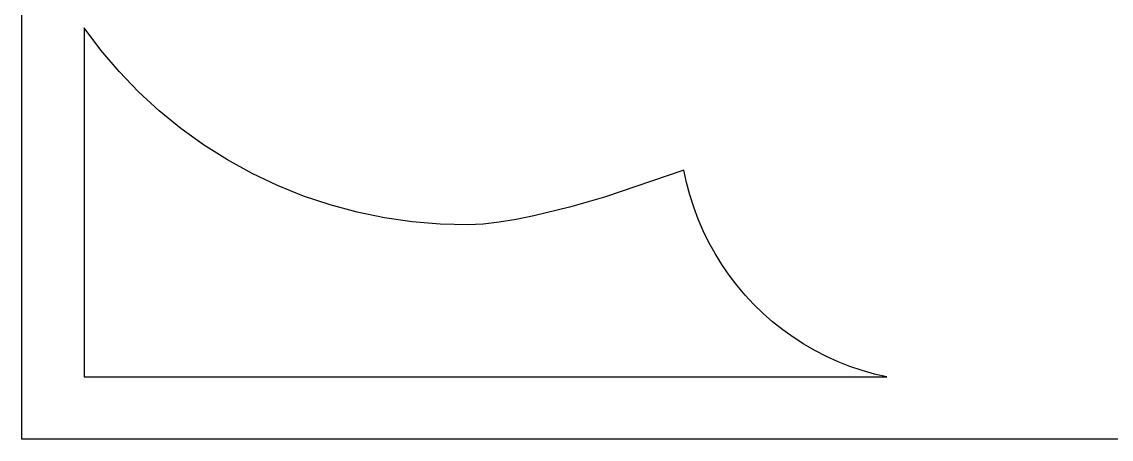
# Model space of a CAD drawing. Header units: centimetres. Extents: x -27 to -14.7, y -4.2 to 2.
# Drawn here: x -26.999 to -23.716, y -4.24 to -2.983 of the extents above; entities that cross this region are included whole.
import ezdxf

# ---------------------------------------------------------------- set-up
doc = ezdxf.new("R2010")
doc.units = ezdxf.units.CM
doc.header["$MEASUREMENT"] = 0
doc.layers.add('layer 1', color=7, linetype='Continuous')

msp = doc.modelspace()

# ---------------------------------------------------------------- linework, layer by layer
at = {"layer": 'layer 1', "color": 250, "lineweight": 30}
for points, knots in [([(-26.99914, -4.24017), (-26.99914, -4.24017), (-14.72739, -4.24017), (-14.72739, -4.24017), (-14.72739, -4.24017), (-14.72739, -4.24017), (-14.72739, 1.97046), (-14.72739, 1.97046), (-14.72739, 1.97046), (-14.72739, 1.97046), (-26.99914, 1.97046), (-26.99914, 1.97046), (-26.99914, 1.97046), (-26.99914, 1.97046), (-26.99914, -4.24017), (-26.99914, -4.24017)], [0, 0, 0, 0, 0.2, 0.2, 0.2, 0.2, 0.4, 0.4, 0.4, 0.4, 0.6, 0.6, 0.6, 0.6, 1, 1, 1, 1]), ([(-25.00383, -3.42951), (-25.00383, -3.42951), (-24.9958, -3.46734), (-24.9958, -3.46734), (-24.9958, -3.46734), (-24.9958, -3.46734), (-24.98595, -3.50465), (-24.98595, -3.50465), (-24.98595, -3.50465), (-24.98595, -3.50465), (-24.97427, -3.54141), (-24.97427, -3.54141), (-24.97427, -3.54141), (-24.97427, -3.54141), (-24.96082, -3.5775), (-24.96082, -3.5775), (-24.96082, -3.5775), (-24.96082, -3.5775), (-24.9456, -3.6129), (-24.9456, -3.6129), (-24.9456, -3.6129), (-24.9456, -3.6129), (-24.92865, -3.64754), (-24.92865, -3.64754), (-24.92865, -3.64754), (-24.92865, -3.64754), (-24.90998, -3.68134), (-24.90998, -3.68134), (-24.90998, -3.68134), (-24.90998, -3.68134), (-24.88963, -3.7142), (-24.88963, -3.7142), (-24.88963, -3.7142), (-24.88963, -3.7142), (-24.86768, -3.74608), (-24.86768, -3.74608), (-24.86768, -3.74608), (-24.86768, -3.74608), (-24.84424, -3.77674), (-24.84424, -3.77674), (-24.84424, -3.77674), (-24.84424, -3.77674), (-24.81934, -3.80618), (-24.81934, -3.80618), (-24.81934, -3.80618), (-24.81934, -3.80618), (-24.79304, -3.8343), (-24.79304, -3.8343), (-24.79304, -3.8343), (-24.79304, -3.8343), (-24.76537, -3.86116), (-24.76537, -3.86116), (-24.76537, -3.86116), (-24.76537, -3.86116), (-24.73641, -3.88662), (-24.73641, -3.88662), (-24.73641, -3.88662), (-24.73641, -3.88662), (-24.7062, -3.91062), (-24.7062, -3.91062), (-24.7062, -3.91062), (-24.7062, -3.91062), (-24.67477, -3.93317), (-24.67477, -3.93317), (-24.67477, -3.93317), (-24.67477, -3.93317), (-24.64227, -3.95412), (-24.64227, -3.95412), (-24.64227, -3.95412), (-24.64227, -3.95412), (-24.60884, -3.97339), (-24.60884, -3.97339), (-24.60884, -3.97339), (-24.60884, -3.97339), (-24.57453, -3.99101), (-24.57453, -3.99101), (-24.57453, -3.99101), (-24.57453, -3.99101), (-24.53943, -4.00691), (-24.53943, -4.00691), (-24.53943, -4.00691), (-24.53943, -4.00691), (-24.50358, -4.02102), (-24.50358, -4.02102), (-24.50358, -4.02102), (-24.50358, -4.02102), (-24.46706, -4.03339), (-24.46706, -4.03339), (-24.46706, -4.03339), (-24.46706, -4.03339), (-24.42993, -4.04394), (-24.42993, -4.04394), (-24.42993, -4.04394), (-24.42993, -4.04394), (-24.39226, -4.05266), (-24.39226, -4.05266), (-24.39226, -4.05266), (-24.39226, -4.05266), (-26.81163, -4.05266), (-26.81163, -4.05266), (-26.81163, -4.05266), (-26.81163, -4.05266), (-26.81163, -3.00099), (-26.81163, -3.00099), (-26.81163, -3.00099), (-26.81163, -3.00099), (-26.76054, -3.06873), (-26.76054, -3.06873), (-26.76054, -3.06873), (-26.76054, -3.06873), (-26.70563, -3.13305), (-26.70563, -3.13305), (-26.70563, -3.13305), (-26.70563, -3.13305), (-26.64705, -3.19389), (-26.64705, -3.19389), (-26.64705, -3.19389), (-26.64705, -3.19389), (-26.58498, -3.25104), (-26.58498, -3.25104), (-26.58498, -3.25104), (-26.58498, -3.25104), (-26.5196, -3.30434), (-26.5196, -3.30434), (-26.5196, -3.30434), (-26.5196, -3.30434), (-26.45106, -3.35371), (-26.45106, -3.35371), (-26.45106, -3.35371), (-26.45106, -3.35371), (-26.37957, -3.3989), (-26.37957, -3.3989), (-26.37957, -3.3989), (-26.37957, -3.3989), (-26.30527, -3.43987), (-26.30527, -3.43987), (-26.30527, -3.43987), (-26.30527, -3.43987), (-26.22865, -3.47624), (-26.22865, -3.47624), (-26.22865, -3.47624), (-26.22865, -3.47624), (-26.15018, -3.50784), (-26.15018, -3.50784), (-26.15018, -3.50784), (-26.15018, -3.50784), (-26.07009, -3.53461), (-26.07009, -3.53461), (-26.07009, -3.53461), (-26.07009, -3.53461), (-25.98862, -3.55655), (-25.98862, -3.55655), (-25.98862, -3.55655), (-25.98862, -3.55655), (-25.90598, -3.57352), (-25.90598, -3.57352), (-25.90598, -3.57352), (-25.90598, -3.57352), (-25.8224, -3.58552), (-25.8224, -3.58552), (-25.8224, -3.58552), (-25.8224, -3.58552), (-25.73809, -3.5925), (-25.73809, -3.5925), (-25.73809, -3.5925), (-25.73809, -3.5925), (-25.65328, -3.59438), (-25.65328, -3.59438), (-25.65328, -3.59438), (-25.65328, -3.59438), (-25.63148, -3.59377), (-25.63148, -3.59377), (-25.63148, -3.59377), (-25.63148, -3.59377), (-25.60864, -3.59227), (-25.60864, -3.59227), (-25.60864, -3.59227), (-25.60864, -3.59227), (-25.56031, -3.58678), (-25.56031, -3.58678), (-25.56031, -3.58678), (-25.56031, -3.58678), (-25.5092, -3.57853), (-25.5092, -3.57853), (-25.5092, -3.57853), (-25.5092, -3.57853), (-25.45621, -3.56789), (-25.45621, -3.56789), (-25.45621, -3.56789), (-25.45621, -3.56789), (-25.34821, -3.54145), (-25.34821, -3.54145), (-25.34821, -3.54145), (-25.34821, -3.54145), (-25.24358, -3.51126), (-25.24358, -3.51126), (-25.24358, -3.51126), (-25.24358, -3.51126), (-25.00383, -3.42951), (-25.00383, -3.42951)], [0, 0, 0, 0, 0.0196078, 0.0196078, 0.0196078, 0.0196078, 0.0392157, 0.0392157, 0.0392157, 0.0392157, 0.0588235, 0.0588235, 0.0588235, 0.0588235, 0.0784314, 0.0784314, 0.0784314, 0.0784314, 0.0980392, 0.0980392, 0.0980392, 0.0980392, 0.1176471, 0.1176471, 0.1176471, 0.1176471, 0.1372549, 0.1372549, 0.1372549, 0.1372549, 0.1568627, 0.1568627, 0.1568627, 0.1568627, 0.1764706, 0.1764706, 0.1764706, 0.1764706, 0.1960784, 0.1960784, 0.1960784, 0.1960784, 0.2156863, 0.2156863, 0.2156863, 0.2156863, 0.2352941, 0.2352941, 0.2352941, 0.2352941, 0.254902, 0.254902, 0.254902, 0.254902, 0.2745098, 0.2745098, 0.2745098, 0.2745098, 0.2941176, 0.2941176, 0.2941176, 0.2941176, 0.3137255, 0.3137255, 0.3137255, 0.3137255, 0.3333333, 0.3333333, 0.3333333, 0.3333333, 0.3529412, 0.3529412, 0.3529412, 0.3529412, 0.372549, 0.372549, 0.372549, 0.372549, 0.3921569, 0.3921569, 0.3921569, 0.3921569, 0.4117647, 0.4117647, 0.4117647, 0.4117647, 0.4313725, 0.4313725, 0.4313725, 0.4313725, 0.4509804, 0.4509804, 0.4509804, 0.4509804, 0.4705882, 0.4705882, 0.4705882, 0.4705882, 0.4901961, 0.4901961, 0.4901961, 0.4901961, 0.5098039, 0.5098039, 0.5098039, 0.5098039, 0.5294118, 0.5294118, 0.5294118, 0.5294118, 0.5490196, 0.5490196, 0.5490196, 0.5490196, 0.5686275, 0.5686275, 0.5686275, 0.5686275, 0.5882353, 0.5882353, 0.5882353, 0.5882353, 0.6078431, 0.6078431, 0.6078431, 0.6078431, 0.627451, 0.627451, 0.627451, 0.627451, 0.6470588, 0.6470588, 0.6470588, 0.6470588, 0.6666667, 0.6666667, 0.6666667, 0.6666667, 0.6862745, 0.6862745, 0.6862745, 0.6862745, 0.7058824, 0.7058824, 0.7058824, 0.7058824, 0.7254902, 0.7254902, 0.7254902, 0.7254902, 0.745098, 0.745098, 0.745098, 0.745098, 0.7647059, 0.7647059, 0.7647059, 0.7647059, 0.7843137, 0.7843137, 0.7843137, 0.7843137, 0.8039216, 0.8039216, 0.8039216, 0.8039216, 0.8235294, 0.8235294, 0.8235294, 0.8235294, 0.8431373, 0.8431373, 0.8431373, 0.8431373, 0.8627451, 0.8627451, 0.8627451, 0.8627451, 0.8823529, 0.8823529, 0.8823529, 0.8823529, 0.9019608, 0.9019608, 0.9019608, 0.9019608, 0.9215686, 0.9215686, 0.9215686, 0.9215686, 0.9411765, 0.9411765, 0.9411765, 0.9411765, 0.9607843, 0.9607843, 0.9607843, 0.9607843, 1, 1, 1, 1])]:
    msp.add_open_spline(points, degree=3, knots=knots, dxfattribs=at)

doc.saveas('drawing.dxf')
